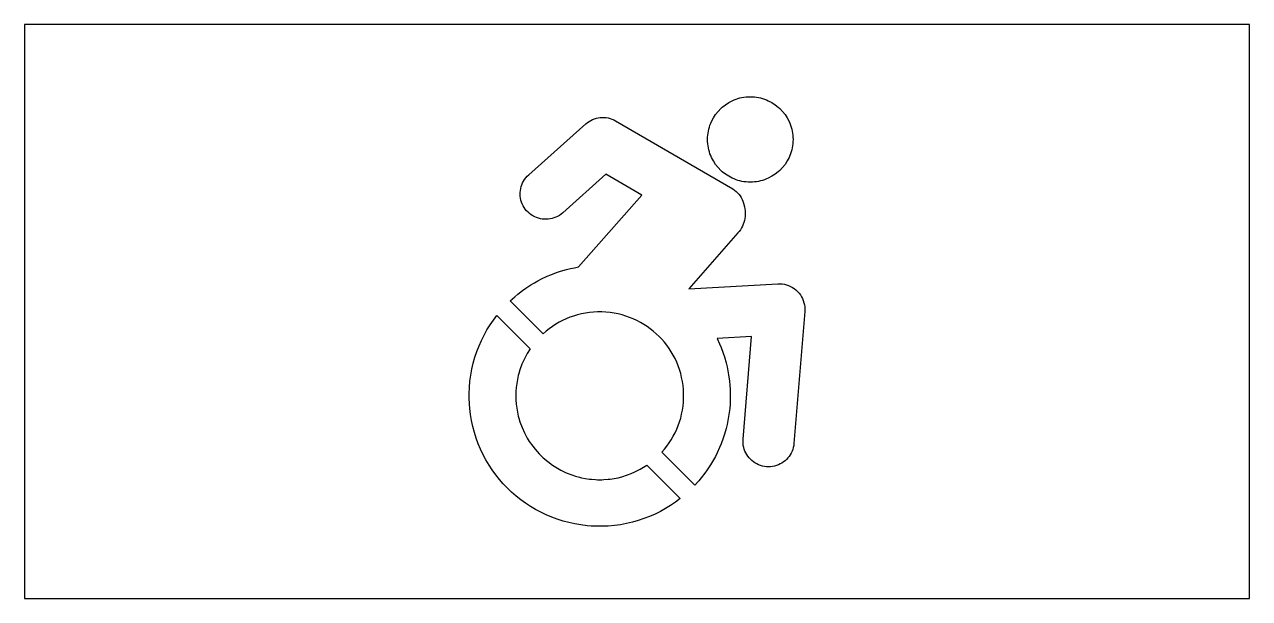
# Model space of a CAD drawing. Extents: x 0 to 128, y 0 to 60.
import ezdxf

# ---------------------------------------------------------------- set-up
doc = ezdxf.new("R2010")
doc.units = 0
doc.layers.add('CUT', color=7, linetype='Continuous')
doc.layers.add('OUTSIDE', color=1, linetype='Continuous')

msp = doc.modelspace()

# ---------------------------------------------------------------- linework, layer by layer
at = {"layer": 'CUT'}
for points in [[(75.615, 43.5254), (75.395, 43.5417), (75.178, 43.5683), (74.9643, 43.6054), (74.7543, 43.6522), (74.5481, 43.709), (74.346, 43.7751), (74.1483, 43.8505), (73.9552, 43.935), (73.5839, 44.1296), (73.234, 44.3571), (72.9079, 44.6153), (72.7544, 44.7553), (72.4674, 45.0558), (72.2092, 45.382), (71.9818, 45.7318), (71.7871, 46.103), (71.7028, 46.2961), (71.6274, 46.4938), (71.5611, 46.6959), (71.5045, 46.9022), (71.4575, 47.1121), (71.4205, 47.3257), (71.3938, 47.5427), (71.3775, 47.7629), (71.3721, 47.9857), (71.3775, 48.2087), (71.3938, 48.4287), (71.4205, 48.6457), (71.4575, 48.8593), (71.5045, 49.0694), (71.5611, 49.2754), (71.6274, 49.4775), (71.7028, 49.6753), (71.7871, 49.8683), (71.9818, 50.2396), (72.2092, 50.5894), (72.4674, 50.9156), (72.7544, 51.2161), (72.9079, 51.3561), (73.234, 51.6144), (73.5839, 51.8418), (73.9552, 52.0366), (74.1483, 52.1209), (74.346, 52.1963), (74.5481, 52.2626), (74.7543, 52.3192), (74.9643, 52.3662), (75.178, 52.4031), (75.395, 52.43), (75.615, 52.4462), (75.838, 52.4515), (76.0609, 52.4462), (76.2809, 52.43), (76.4978, 52.4031), (76.7114, 52.3662), (76.9215, 52.3192), (77.1277, 52.2626), (77.3298, 52.1963), (77.5275, 52.1209), (77.7206, 52.0366), (78.0918, 51.8418), (78.4416, 51.6144), (78.7677, 51.3561), (78.9213, 51.2161), (79.2082, 50.9156), (79.4664, 50.5894), (79.6937, 50.2396), (79.8884, 49.8683), (79.9728, 49.6753), (80.0482, 49.4775), (80.1144, 49.2754), (80.1711, 49.0694), (80.2181, 48.8593), (80.255, 48.6457), (80.2818, 48.4287), (80.298, 48.2087), (80.3033, 47.9857), (80.298, 47.7629), (80.2818, 47.5427), (80.255, 47.3257), (80.2181, 47.1121), (80.1711, 46.9022), (80.1144, 46.6959), (80.0482, 46.4938), (79.9728, 46.2961), (79.8884, 46.103), (79.6937, 45.7318), (79.4664, 45.382), (79.2082, 45.0558), (78.9213, 44.7553), (78.7677, 44.6153), (78.4416, 44.3571), (78.0918, 44.1296), (77.7206, 43.935), (77.5275, 43.8505), (77.3298, 43.7751), (77.1277, 43.709), (76.9215, 43.6522), (76.7114, 43.6054), (76.4978, 43.5683), (76.2809, 43.5417), (76.0609, 43.5254), (75.838, 43.5199)], [(80.7794, 32.0913), (80.9327, 31.9197), (81.0697, 31.7369), (81.1901, 31.544), (81.2931, 31.3423), (81.3787, 31.133), (81.4462, 30.9172), (81.4952, 30.696), (81.5254, 30.4708), (81.5362, 30.2425), (81.5275, 30.0124), (80.4032, 16.2179), (80.3766, 16.0007), (80.3333, 15.7896), (80.2739, 15.5854), (80.1992, 15.3887), (80.1099, 15.2002), (80.007, 15.0205), (79.8909, 14.85), (79.7623, 14.6898), (79.6224, 14.54), (79.4715, 14.4016), (79.3103, 14.2751), (79.1401, 14.161), (78.9609, 14.0602), (78.7741, 13.9731), (78.58, 13.9004), (78.3796, 13.8428), (78.1733, 13.801), (77.9624, 13.7753), (77.7471, 13.7666), (77.5275, 13.7755), (77.3101, 13.8021), (77.099, 13.8455), (76.8947, 13.9049), (76.698, 13.9796), (76.5094, 14.0689), (76.3296, 14.172), (76.1592, 14.2881), (75.9988, 14.4166), (75.849, 14.5567), (75.7106, 14.7077), (75.584, 14.8687), (75.47, 15.0392), (75.3692, 15.2182), (75.2822, 15.4052), (75.2096, 15.5993), (75.1519, 15.7998), (75.1101, 16.006), (75.0846, 16.2172), (75.076, 16.4326), (75.085, 16.6514), (75.9609, 27.3956), (72.3602, 27.1949), (72.6236, 26.6255), (72.785, 26.2381), (73.0051, 25.6461), (73.137, 25.2445), (73.3117, 24.6319), (73.4126, 24.2172), (73.5008, 23.7976), (73.576, 23.3734), (73.6639, 22.7289), (73.7058, 22.2941), (73.734, 21.8554), (73.7481, 21.413), (73.7482, 20.9695), (73.722, 20.3117), (73.6875, 19.8778), (73.6105, 19.2344), (73.5427, 18.8107), (73.4169, 18.1837), (73.3171, 17.7715), (73.1446, 17.1627), (73.0143, 16.7635), (72.7968, 16.175), (72.6373, 15.7898), (72.377, 15.2236), (72.1897, 14.8539), (71.8885, 14.3118), (71.6746, 13.9589), (71.3345, 13.443), (71.0953, 13.1082), (70.7185, 12.6203), (70.4554, 12.3049), (70.0436, 11.8471), (66.596, 15.295), (66.8633, 15.6029), (67.1163, 15.9231), (67.3544, 16.255), (67.5774, 16.5983), (67.7845, 16.9522), (67.9753, 17.3164), (68.1493, 17.6903), (68.3059, 18.0735), (68.4447, 18.4654), (68.5653, 18.8654), (68.6669, 19.2734), (68.7494, 19.6883), (68.8119, 20.1101), (68.8541, 20.538), (68.8753, 20.9718), (68.8753, 21.4098), (68.8539, 21.8443), (68.8116, 22.273), (68.7489, 22.6955), (68.6662, 23.1114), (68.5642, 23.5198), (68.4432, 23.9206), (68.3039, 24.3132), (68.1467, 24.6969), (67.972, 25.0714), (67.7806, 25.4361), (67.5728, 25.7905), (67.3491, 26.1341), (67.1099, 26.4664), (66.8561, 26.7869), (66.5879, 27.0952), (66.3059, 27.3905), (66.0105, 27.6726), (65.7023, 27.9408), (65.3818, 28.1947), (65.0495, 28.4337), (64.7058, 28.6575), (64.3514, 28.8653), (63.9868, 29.0567), (63.6123, 29.2313), (63.2286, 29.3886), (62.836, 29.528), (62.4353, 29.6489), (62.0268, 29.7509), (61.611, 29.8336), (61.1885, 29.8963), (60.7597, 29.9387), (60.3252, 29.9601), (59.8872, 29.9601), (59.4535, 29.9387), (59.0255, 29.8966), (58.6038, 29.834), (58.1887, 29.7517), (57.7809, 29.6501), (57.3808, 29.5296), (56.9888, 29.3906), (56.6057, 29.234), (56.2318, 29.0601), (55.8676, 28.8692), (55.5136, 28.6621), (55.1704, 28.4391), (54.8384, 28.2009), (54.5182, 27.9479), (54.2102, 27.6806), (50.7624, 31.1284), (51.2302, 31.5487), (51.5526, 31.8169), (52.0518, 32.2007), (52.3944, 32.444), (52.9228, 32.7892), (53.2842, 33.0061), (53.6528, 33.212), (54.0283, 33.4066), (54.604, 33.6773), (54.9958, 33.843), (55.5949, 34.0692), (56.0016, 34.2045), (56.6219, 34.3841), (57.0421, 34.4877), (57.4673, 34.5782), (57.8973, 34.6555), (64.4997, 42.175), (60.7593, 44.347), (56.2347, 40.3111), (56.0656, 40.172), (55.8886, 40.049), (55.7047, 39.9421), (55.5149, 39.8512), (55.3202, 39.7762), (55.1216, 39.7171), (54.92, 39.6739), (54.7163, 39.6462), (54.5116, 39.6346), (54.3068, 39.6384), (54.1029, 39.6578), (53.9009, 39.6928), (53.7017, 39.7433), (53.5063, 39.8093), (53.3156, 39.8906), (53.1307, 39.9873), (52.9525, 40.0992), (52.782, 40.2263), (52.6201, 40.3687), (52.4679, 40.526), (52.3288, 40.6953), (52.2058, 40.8722), (52.0989, 41.0562), (52.008, 41.2459), (51.933, 41.4407), (51.8739, 41.6393), (51.8307, 41.8409), (51.8032, 42.0446), (51.7914, 42.2493), (51.7952, 42.454), (51.8147, 42.6579), (51.8497, 42.8599), (51.9002, 43.0592), (51.9662, 43.2545), (52.0475, 43.4451), (52.1441, 43.63), (52.256, 43.8083), (52.3832, 43.9788), (52.5255, 44.1406), (52.6829, 44.2929), (58.6508, 49.6165), (58.8168, 49.7528), (58.991, 49.8743), (59.1726, 49.9804), (59.3606, 50.0712), (59.554, 50.1466), (59.7519, 50.2066), (59.9534, 50.251), (60.1574, 50.2797), (60.363, 50.2926), (60.5693, 50.2896), (60.7752, 50.2707), (60.9798, 50.2356), (61.1823, 50.1843), (61.3815, 50.1167), (61.5765, 50.0328), (61.7665, 49.9325), (74.0031, 42.8213), (74.1857, 42.6966), (74.3547, 42.5594), (74.5102, 42.4108), (74.6516, 42.2519), (74.7788, 42.0833), (74.8916, 41.9064), (74.9897, 41.7218), (75.0728, 41.5306), (75.1407, 41.334), (75.243, 40.9333), (75.2797, 40.7314), (75.3032, 40.528), (75.3135, 40.3234), (75.3105, 40.1185), (75.2942, 39.9141), (75.2644, 39.7107), (75.2212, 39.5089), (75.1645, 39.3097), (75.0942, 39.1137), (75.0103, 38.9215), (74.9128, 38.734), (74.8013, 38.5516), (74.6763, 38.3752), (74.5374, 38.2056), (69.4181, 32.3753), (78.7203, 32.8931), (78.9503, 32.8958), (79.178, 32.879), (79.4024, 32.8428), (79.6222, 32.7882), (79.8362, 32.715), (80.0434, 32.6243), (80.2425, 32.516), (80.4323, 32.3909), (80.6116, 32.249)], [(59.8868, 12.4211), (60.3242, 12.4211), (60.541, 12.4291), (60.9705, 12.4607), (61.183, 12.4842), (61.6035, 12.5465), (62.0172, 12.6283), (62.4238, 12.7294), (63.0191, 12.916), (63.4056, 13.063), (63.7832, 13.2274), (64.3317, 13.5057), (64.685, 13.7115), (65.0275, 13.9331), (68.5125, 10.4482), (68.0188, 10.0789), (67.5084, 9.7317), (66.9818, 9.4072), (66.4398, 9.1062), (65.8832, 8.8295), (65.3125, 8.5777), (64.7285, 8.3516), (64.1319, 8.1519), (63.5234, 7.9792), (62.9037, 7.8345), (62.2735, 7.7183), (61.6335, 7.6314), (60.9845, 7.5745), (60.327, 7.5484), (59.8849, 7.5484), (59.2264, 7.5745), (58.7921, 7.6091), (58.1479, 7.6861), (57.5134, 7.7927), (56.8891, 7.9281), (56.2758, 8.0916), (55.6741, 8.2826), (55.0849, 8.5002), (54.5088, 8.7439), (53.9466, 9.0128), (53.3988, 9.3063), (52.8664, 9.6236), (52.35, 9.964), (51.8502, 10.327), (51.3679, 10.7115), (50.9036, 11.117), (50.4583, 11.5428), (50.0324, 11.9882), (49.6269, 12.4524), (49.2423, 12.9348), (48.8794, 13.4345), (48.539, 13.951), (48.2217, 14.4834), (47.9282, 15.0312), (47.6593, 15.5934), (47.4156, 16.1694), (47.198, 16.7587), (47.007, 17.3603), (46.8435, 17.9736), (46.7081, 18.5979), (46.6015, 19.2325), (46.5245, 19.8766), (46.4899, 20.3109), (46.4638, 20.9694), (46.4638, 21.4115), (46.4899, 22.069), (46.5468, 22.718), (46.6337, 23.358), (46.7499, 23.9883), (46.8946, 24.6079), (47.0672, 25.2164), (47.267, 25.8131), (47.4931, 26.3971), (47.7449, 26.9678), (48.0216, 27.5245), (48.3226, 28.0665), (48.647, 28.5931), (48.9943, 29.1036), (49.3636, 29.5972), (52.8486, 26.1122), (52.522, 25.5944), (52.2314, 25.0532), (51.9784, 24.4903), (51.7646, 23.9075), (51.6448, 23.5084), (51.5919, 23.3061), (51.5004, 22.8958), (51.4618, 22.6882), (51.3997, 22.2676), (51.3762, 22.0551), (51.3445, 21.6257), (51.3366, 21.4087), (51.3366, 20.9714), (51.3446, 20.7535), (51.3766, 20.3218), (51.4003, 20.1081), (51.463, 19.6856), (51.5019, 19.4769), (51.5943, 19.0647), (51.6478, 18.8614), (51.7687, 18.4605), (51.9845, 17.875), (52.2399, 17.3098), (52.5333, 16.7666), (52.7491, 16.4175), (53.1019, 15.9147), (53.3558, 15.5942), (53.7634, 15.1367), (54.2015, 14.7086), (54.6685, 14.3117), (55.1625, 13.9474), (55.5062, 13.7237), (56.0417, 13.4181), (56.5997, 13.1498), (57.1787, 12.9206), (57.5754, 12.7904), (57.9801, 12.6789), (58.1853, 12.6303), (58.6011, 12.5476), (59.0236, 12.4848), (59.2372, 12.4611), (59.6689, 12.4292)]]:
    msp.add_lwpolyline(points, close=True, dxfattribs=at)
at = {"layer": 'OUTSIDE'}
msp.add_lwpolyline([(0, 0), (128, 0), (128, 60), (0, 60)], close=True, dxfattribs=at)

doc.saveas('drawing.dxf')
